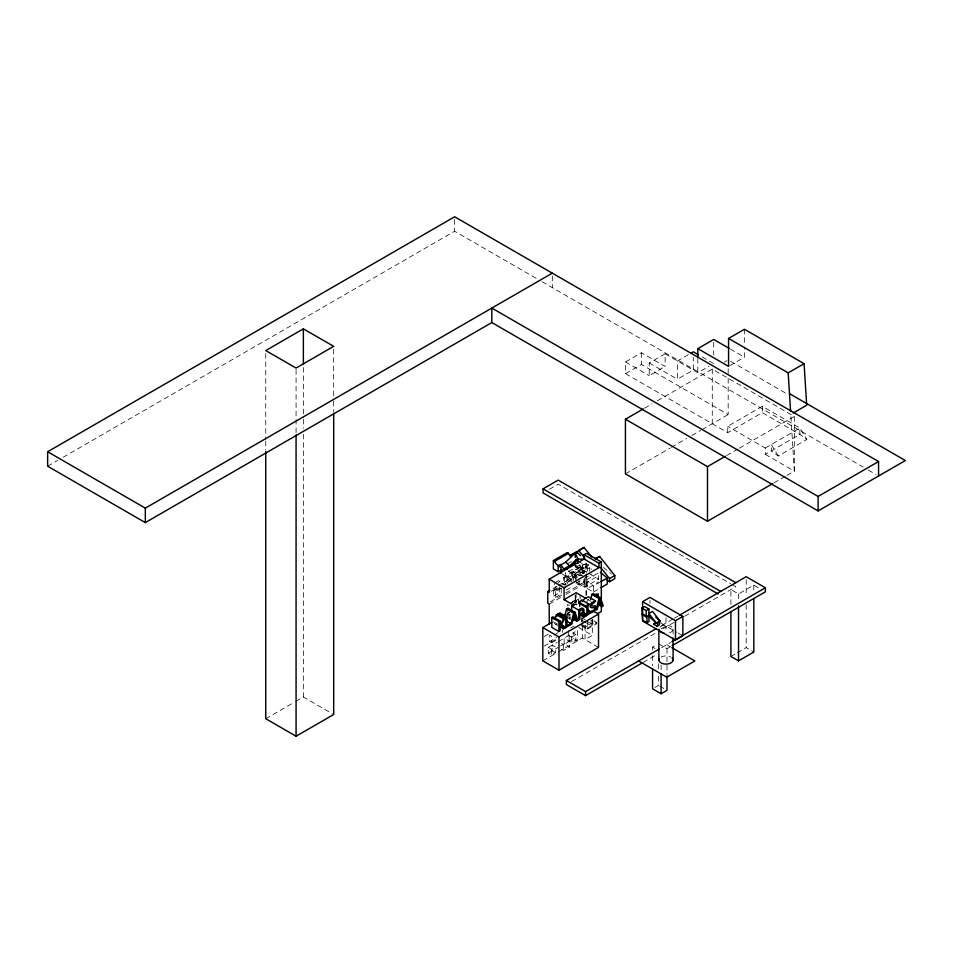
<?xml version="1.0" encoding="UTF-8"?>
<svg xmlns="http://www.w3.org/2000/svg" width="953" height="953" viewBox="0 0 953 953"><rect width="100%" height="100%" fill="white"/><g stroke="black" fill="none" stroke-linecap="round" stroke-linejoin="round"><path stroke-width="0.71" stroke-dasharray="4.76 3.57" d="M585.916 603.189L588.406 599.485M47.65 466.22L57.954 460.263M63.101 457.285L454.641 231.245L536.884 278.729M778.244 455.987L771.287 444.539L771.287 450.888L778.244 455.987L806.846 439.464L799.889 434.377L762.329 412.685L727.723 432.662L625.49 373.636L625.49 361.949L641.393 352.765L665.123 366.464L665.123 353.789L649.219 362.962L649.219 375.649L665.123 366.464M625.49 373.636L641.393 364.463L728.175 414.567L728.175 377.638M688.411 354.635L677.404 360.984L677.404 379.234L693.308 370.062L693.308 357.423M665.123 353.789L697.822 372.766L708.829 366.417M644.597 408.17L652.257 403.75M657.367 400.808L712.272 369.097L794.325 416.473L794.325 471.116L786.666 475.535M724.506 362.033L726.948 360.627M729.784 365.678L744.46 357.208L744.46 346.916M549.369 489.282L558.196 484.184L730.677 583.76M625.43 473.879L670.138 448.077M671.412 447.338L686.732 438.487M691.842 435.533L700.789 430.375M702.063 429.636L728.175 414.567M727.723 432.662L727.723 426.313L762.329 406.335L799.889 428.028L806.846 439.464M265.756 718.717L294.584 702.075M295.847 701.348L303.364 697L332.43 713.785M726.651 455.546L738.134 448.911M739.421 448.172L794.325 416.473M765.295 448.005L799.889 428.028L799.889 434.377L765.295 454.355L765.295 448.005L727.723 426.313M567.273 563.89L572.3 560.983M568.357 577.625L582.2 569.632L582.2 563.628L568.357 571.621L568.357 577.625L573.527 580.615L573.527 574.385L587.37 566.392L589.597 567.678L589.597 571.407M568.703 570.74A6.695 3.872 60 0 1 570.168 572.622L588.239 562.187M562.151 574.04L565.665 576.065L579.507 568.071L579.507 564.474M559.804 586.321L563.628 584.106L563.628 577.423L566.952 575.505L567.928 576.077L567.928 582.76L564.605 584.677L562.199 583.284M566.952 575.505L566.952 582.2L571.407 579.615L571.407 573.015L574.564 571.192L575.493 571.729L575.493 578.328L572.336 580.151L569.977 578.793M555.42 582.438L558.529 580.639L560.03 581.509L560.03 584.07M581.056 572.396L583.605 573.873L583.605 567.428L582.486 566.785L579.031 568.774L579.031 575.219L574.564 577.792L574.564 571.192M563.628 577.423L564.605 577.983L567.928 576.077M571.407 573.015L572.336 573.551L575.493 571.729M570.168 572.622L574.516 572.777L588.358 564.784A6.433 3.717 60 0 0 591.551 569.334M557.958 582.7L560.03 581.509M557.1 586.226L552.954 588.62L555.885 590.312L560.03 587.918M558.375 585.487L584.475 570.418L585.916 571.24L585.916 562.449M573.527 574.385L575.755 575.672L589.597 567.678M551.287 591.241L554.384 589.442L554.384 583.033M585.916 571.24L582.486 573.229L582.486 566.785M553.681 590.348L559.268 587.119L561.257 588.275L561.257 594.053L555.682 597.281L553.681 596.125L553.681 590.348L555.682 591.491L561.257 588.275M565.046 588.108L565.046 583.855L570.668 580.615L571.788 581.259L567.285 583.855M577.601 574.385L580.163 575.862L582.45 574.54M553.681 596.125L559.268 592.909L561.257 594.053M576.029 583.224L580.794 580.472L583.855 582.247L583.855 579.376M584.308 578.435L591.861 574.075M566.153 590.157L571.788 586.905L570.668 586.262M584.773 587.096L584.773 580.83L598.615 572.836L598.615 579.114L584.773 587.096L575.755 581.89M577.041 583.82L579.09 584.999L583.855 582.247M550.31 601.831L564.236 593.79M565.498 593.064L584.475 582.104L585.916 582.926L563.128 596.078M549.214 604.119L561.865 596.804M584.773 580.83L587.274 582.271L598.603 575.731M587.274 582.271L587.274 588.549L598.603 582.009M587.274 588.549L593.385 592.075L593.385 586.035L599.687 582.402M773.896 482.909L785.391 476.274M572.503 601.665L574.945 600.247L576.684 601.248L576.684 599.532L578.519 600.593L578.519 599.056L571.192 603.297M570.573 603.058L576.684 599.532M574.242 602.665L576.684 601.248M572.408 604.119L576.077 602.01M593.385 592.075L599.687 588.442M567.297 613.422L569.87 611.933M566.928 614.149L569.465 612.684M565.915 615.376L568.56 613.851L570.93 615.209M565.606 616.674L568.881 614.78L569.656 617.103L570.859 616.412M544.103 636.509L549.262 633.531M554.062 635.008L558.851 632.256M570.656 628.027L574.111 626.038M549.583 641.548L551.668 642.751L551.668 636.39L549.583 635.186L549.583 641.548L556.755 637.402M544.103 646.158L556.993 638.724M551.668 642.751L557.648 639.308M555.432 652.734L552.204 650.875L552.204 645.121L555.432 646.98L555.432 652.734L551.537 654.985L548.32 653.127L548.32 647.373L557.076 642.31M558.291 641.607L575.267 631.732M581.878 626.145L585.63 628.313L587.703 627.11L587.703 621.177M585.892 622.631L591.134 625.656L592.873 624.644L592.873 618.997M569.132 641.107L569.132 635.353L571.8 636.89L575.91 634.519L575.91 640.273L571.8 642.644L564.152 638.224L564.152 643.99L569.477 647.063L569.477 641.298L563.616 644.681L561.484 643.454M581.139 623.989L587.787 627.824L596.923 622.547L592.48 619.986M548.32 647.373L551.537 649.231L555.432 646.98M580.02 624.406L587.787 628.885L596.923 623.607L591.372 620.403M548.32 653.127L558.291 647.361M560.638 646.015L573.241 638.736L575.91 640.273M542.817 660.858L556.993 652.674M558.279 651.935L582.343 638.034L598.52 647.385M561.484 649.207L563.616 650.434L569.477 647.063M592.337 619.474L592.337 635.401L585.059 639.606L585.059 620.784M661.549 625.561L673.128 618.878M674.414 618.14L678.262 615.912M661.06 628.873L665.98 626.026M571.538 681.586L657.689 631.851M662.835 628.873L674.414 622.19M684.695 616.257L735.823 586.738L731.964 584.511M730.903 604.44L730.903 589.573L738.527 593.969L753.811 585.142L758.945 588.12M652.579 649.994L652.579 647.111L657.284 644.395M661.62 647.671L670.578 642.501M643.18 662.383L657.26 654.246M658.463 643.716L666.993 648.636L670.817 646.42M654.937 687.458L658.463 685.41L658.463 675.343M730.903 656.486L736.002 653.544M737.277 652.805L746.199 647.659L753.811 652.055M588.358 564.784L584.01 564.629A6.695 3.86 60 0 0 581.997 562.222M730.367 349.072L744.46 357.208M730.748 361.401L787.369 394.101M702.23 356.97L713.714 363.593L713.714 360.758M542.031 281.695L863.156 467.101M868.302 470.067L876.01 474.523M649.219 362.962L677.404 379.234M625.49 361.949L649.219 375.649M765.295 454.355L794.325 471.116L790.787 414.424M579.507 562.067L582.2 563.628M573.587 564.247L581.437 568.774L582.819 570.799L574.957 566.261M574.826 565.367L579.507 568.071M582.2 569.632L586.345 572.014M589.597 573.897L598.615 579.114M583.855 576.517L580.794 574.742L576.029 577.494L576.029 581.795M661.06 623.191L676.833 632.292M678.036 632.983L682.86 635.77M573.134 576.97L575.493 578.328M565.51 581.366L567.928 582.76M565.046 583.855L566.153 584.499M666.731 644.728L670.567 646.944M587.346 599.223L591.098 601.379M652.579 647.111L655.009 648.516M569.358 605.489L567.619 604.476L567.619 605.989M582.712 618.294L585.213 619.736M587.644 621.63L592.873 624.644M581.878 620.212L585.63 622.38L585.63 628.313M585.213 625.668L587.703 627.11M568.286 616.734L570.644 618.104M567.964 618.044L570.335 619.402M578.602 627.467L592.337 635.401M575.91 634.519L573.241 632.983L573.241 638.736M557.684 624.132L553.455 621.844L556.576 624.656M554.134 623.476L557.684 625.525M659.679 686.112L664.551 688.924M567.726 635.067L577.601 640.773L577.601 629.611M603.452 567.38L611.385 574.04M585.452 579.376L593.385 586.035M579.817 564.879L582.819 570.799M579.638 565.224L581.437 568.774M567.238 609.944L568.56 613.851M762.329 406.335L762.329 412.685M753.811 585.142L753.811 592.575M746.199 579.65L746.199 595.911M746.199 604.786L746.199 647.659M744.46 329.273L744.46 345.439M738.527 593.969L738.527 601.403M728.175 368.787L728.175 376.161M713.714 342.294L713.714 355.076M712.272 369.097L712.272 423.74M697.822 358.566L697.822 372.766M673.092 629.254L673.092 636.58M666.993 648.636L666.993 674.521M665.98 617.878L665.98 629.254M661.096 664.98L661.096 672.163M658.463 663.848L658.463 669.602M652.579 655.735L652.579 665.802M649.97 600.414L649.97 603.392M641.393 352.765L641.393 364.463M591.134 620.01L591.134 625.656M587.787 627.824L587.787 628.885M587.37 566.392L587.37 572.622M586.44 563.545L586.44 572.288M586.44 573.742L586.44 595.601M585.916 574.171L585.916 595.947M584.475 570.418L584.475 573.337M584.475 579.174L584.475 582.104M582.343 617.77L582.343 638.034M581.473 617.58L581.473 622.023M580.163 569.418L580.163 575.862M580.151 594.922L580.151 598.925M579.09 580.699L579.09 584.999M576.1 592.73L576.1 602.856M575.755 575.672L575.755 579.4M575.707 595.458L575.707 602.117M575.159 595.137L575.159 603.13M574.945 600.247L574.945 601.76M572.336 573.551L572.336 580.151M571.8 636.89L571.8 642.644M569.965 614.304L569.965 619.14M568.357 630.636L568.357 635.722M565.665 572.467L565.665 576.065M564.605 577.983L564.605 584.677M563.616 644.681L563.616 650.434M562.484 629.79L562.484 632.339M559.268 587.119L559.268 592.909M555.885 586.464L555.885 590.312M555.682 591.491L555.682 597.281M552.311 276.06L552.311 287.639M551.537 649.231L551.537 654.985M454.641 219.666L454.641 231.245M333.693 349.322L333.693 399.795M333.693 401.273L333.693 411.672M303.364 367.441L303.364 417.914M303.364 419.391L303.364 428.302M303.364 434.246L303.364 697M296.073 369.55L296.073 433.389M265.756 353.527L265.756 439.631M265.756 441.108L265.756 450.019M660.953 657.117A7.112 4.11 0 0 1 671.007 657.117M659.821 627.205A7.112 4.11 0 0 1 671.007 626.359A7.112 4.11 0 0 1 669.542 632.816M577.709 577.327A6.433 3.717 60 0 1 574.516 572.777"/><path stroke-width="1.43" d="M657.177 626.24L658.023 622.238L653.567 624.167L657.177 626.24L659.226 625.061L660.084 621.058L652.519 611.409L648.85 613.518L656.414 623.167L660.084 621.058L655.759 617.115M583.057 601.546L583.462 600.307A3.86 2.228 -60 0 1 584.749 598.52L588.442 596.816L595.53 600.914C595.589 602.475 585.988 607.287 594.934 605.774L595.458 606.025C596.947 609.289 593.29 612.898 590.038 612.934L587.679 611.564M564.641 616.698L566.558 608.991L567.964 608.181L575.064 612.279L577.947 620.498L576.744 621.201L573.194 619.152M575.064 612.279L573.658 613.089L570.764 624.644L570.799 623.465L566.07 620.737M590.61 599.508L591.896 594.362L593.302 593.552L600.39 597.65L603.285 605.882L602.082 606.573L598.532 604.524M600.39 597.65L598.996 598.46L596.101 610.015L597.257 609.36L598.031 606.144L601.307 604.25L602.082 606.573M554.122 619.212L556.469 614.828L557.85 614.03L564.938 618.116L561.4 624.584L565.153 627.896L563.676 628.742L560.126 626.693M564.938 618.116L563.557 618.926L560.042 625.502L560.042 620.951L552.954 616.853L551.811 617.508L551.811 627.396L558.911 631.494L560.042 630.838L560.543 625.942L563.676 628.742M556.433 616.615L557.85 614.03M573.587 564.247L576.648 559.316L577.84 561.686M561.96 569.572L558.184 571.752L553.383 568.977L553.383 560.578L554.706 561.341A4.979 2.883 60 0 0 557.803 565.236A4.979 2.883 60 0 0 560.888 564.903L565.689 562.127L576.625 551.787L580.532 555.635M565.689 562.127L569.596 565.975L576.648 559.316M591.765 557.088L584.058 547.475L569.918 555.73L575.219 552.669L575.695 553.216M789.489 393.649L905.35 460.537L818.103 510.915L491.831 322.555L145.321 522.601L47.65 466.22L47.65 451.746L454.641 216.772L878.571 461.538L878.571 476M303.364 328.845L265.756 350.561L296.073 368.061L333.693 346.344L303.364 328.845L303.364 364.475M47.65 451.746L145.321 508.14L552.311 273.166M697.822 357.149L697.822 348.631L713.714 339.459L729.093 348.333M690.854 353.218L693.308 351.812L698.406 354.754M697.822 348.631L728.568 366.381L728.568 338.446L744.46 329.273L804.082 363.689L806.679 405.251L793.23 413.006M772.621 483.647L707.483 521.255L625.43 473.879L625.43 419.237L643.311 408.908M718.133 593.981L543.079 492.915L543.079 488.853L558.196 480.121L735.823 582.676M728.568 338.446L788.179 372.873L804.082 363.689M625.43 419.237L707.483 466.613L725.364 456.284M553.383 560.578L567.226 552.585L568.548 553.348A4.979 2.883 60 0 0 569.846 555.635L570.406 556.278A4.979 2.883 60 0 0 571.014 556.814M554.706 561.341L568.548 553.348M584.058 547.475L578.769 550.536L584.928 558.208M558.184 571.752L558.184 565.903L560.709 564.45M549.214 624.37L549.214 604.119L547.772 603.285L547.772 591.61L549.214 592.432L549.214 579.21L584.106 559.054L584.106 554.694L586.44 553.348L601.319 561.936L601.319 601.272M560.888 564.903L563.842 568.965L568.881 566.058M569.596 565.975L575.255 562.723M595.434 558.934L599.663 556.492L614.792 575.529L614.792 578.662L609.503 581.723L607.228 580.413M265.756 451.508L265.756 718.717L296.073 736.228L333.693 714.512L333.693 413.149M547.772 591.61L549.845 590.407M584.106 554.694L598.984 563.283L601.319 561.936M549.214 579.21L564.081 587.798L598.984 567.643L598.984 563.283M564.081 587.798L564.081 599.663L576.1 592.73L586.095 598.496M600.938 581.675L607.228 578.042L600.426 572.336M609.503 581.723L609.503 578.578L614.792 575.529M600.938 587.715L607.228 584.082L607.228 578.042M571.669 611.695L571.669 606.048L575.112 604.154L576.768 604.488M582.188 612.946L585.738 614.995L586.834 614.363L586.834 606.489L585.738 607.121L578.65 603.035L578.65 602.022L581.973 600.104L589.061 604.19L587.965 605.834L587.965 613.708L589.061 613.077L589.061 614.089L585.738 616.007L582.188 613.958M578.65 603.035L579.734 602.403L579.734 606.334M594.553 595.911L598.234 593.79L598.234 596.459M593.624 611.254L598.52 614.089L598.52 647.385L558.994 670.197L542.817 660.858L542.817 627.562L551.835 622.357M563.437 615.662L566.011 614.173M551.811 617.508L558.911 621.606L560.042 620.951M566.975 616.948L559.876 612.85L558.744 613.506L565.832 617.604L566.975 616.948L566.975 625.668L570.799 623.465M571.669 606.048L578.757 610.146C582.7 605.107 586.333 610.492 582.343 613.661L585.392 616.21L583.915 617.056L580.365 615.007M578.65 602.022L585.738 606.12L589.061 604.19M575.648 617.937L573.015 619.462L574.325 614.042L575.648 617.937L573.289 616.579M600.986 603.32L598.341 604.845L599.663 599.413L600.986 603.32L598.627 601.951M595.53 600.914L591.837 602.618A3.86 2.228 -60 0 0 590.562 604.393C588.656 607.764 592.039 608.371 594.434 607.418C596.233 611.635 589.192 610.182 590.038 612.934M561.103 624.763L565.832 627.491L571.919 623.977L572.693 620.772L575.969 618.878L576.744 621.201M597.531 613.649L601.319 611.469L601.319 605.643M542.817 627.562L558.994 636.902L598.52 614.089M491.831 322.555L491.831 308.081L818.103 496.453L878.571 461.538M642.584 601.7L649.97 597.436L682.86 616.424L682.86 635.77L675.474 640.035L642.584 621.046L642.584 601.7L675.474 620.689L682.86 616.424M641.881 608.121L644.609 606.537L648.933 609.038L648.933 621.582L646.956 622.726L642.632 620.224L641.881 608.121L646.205 610.611L648.933 609.038M641.881 614.387L646.205 616.889L648.933 615.304M653.567 624.167L655.628 622.976M641.905 663.121L585.571 695.63L566.392 684.564L566.392 680.502L656.403 628.527M679.549 615.161L746.199 576.696L765.378 587.775L765.378 591.825L672.103 645.681M566.392 680.502L585.571 691.58L659.059 649.148M671.853 641.762L765.378 587.775M652.579 668.684L652.579 688.816L661.096 693.736L666.993 690.329L666.993 675.951M730.903 611.874L730.903 656.486L738.527 660.882L753.811 652.055L753.811 598.532M594.72 558.684L599.663 556.492M575.243 557.362L575.243 553.205L577.828 553.276M575.243 553.205L578.054 559.089L584.511 559.268M543.079 488.853L720.706 591.408M584.106 559.054L598.984 567.643M642.632 613.958L646.956 616.448L646.956 622.726M558.184 565.903L560.983 567.523L560.983 573.361M591.896 594.362L598.996 598.46M671.841 647.671L694.856 660.965L666.731 677.19L638.605 660.965M587.679 609.92L590.121 611.23M564.081 599.663L573.92 605.346M583.284 612.314L586.834 614.363M566.558 608.991L573.658 613.089M556.469 614.828L563.557 618.926M560.424 625.156L565.153 627.896M583.915 617.056L581.199 614.697L579.9 615.447L579.9 619.379L578.757 620.034L578.757 610.146M648.85 616.281L656.414 623.167M600.604 567.38L609.503 578.578M576.362 559.721L578.054 563.247L578.054 559.089M788.179 372.873L790.597 411.458M818.103 496.453L818.103 510.915M738.527 605.87L738.527 660.882M707.483 466.613L707.483 521.255M675.474 620.689L675.474 640.035M673.092 638.045L673.092 660.024M661.096 673.604L661.096 693.736M658.868 660.024L658.868 629.254A7.112 4.11 0 0 0 664.146 633.221M646.205 610.611L646.205 616.889M596.221 593.957L596.221 596.626M585.738 606.12L585.738 607.121M585.738 614.995L585.738 616.007M585.571 691.58L585.571 695.63M581.973 600.104L581.973 601.105M565.832 617.604L565.832 627.491M561.722 569.823L561.722 571.323M558.911 621.606L558.911 631.494M558.994 636.902L558.994 670.197M296.073 434.866L296.073 736.228M145.321 508.14L145.321 522.601M672.139 657.963A7.112 4.11 0 0 1 666.909 664.086A7.112 4.11 0 0 1 659.107 658.952M563.842 568.965A6.695 3.872 60 0 1 567.011 569.394M582.926 610.516L582.14 612.803L579.9 614.351L579.9 610.611L582.39 609.515L582.926 610.516"/></g></svg>
